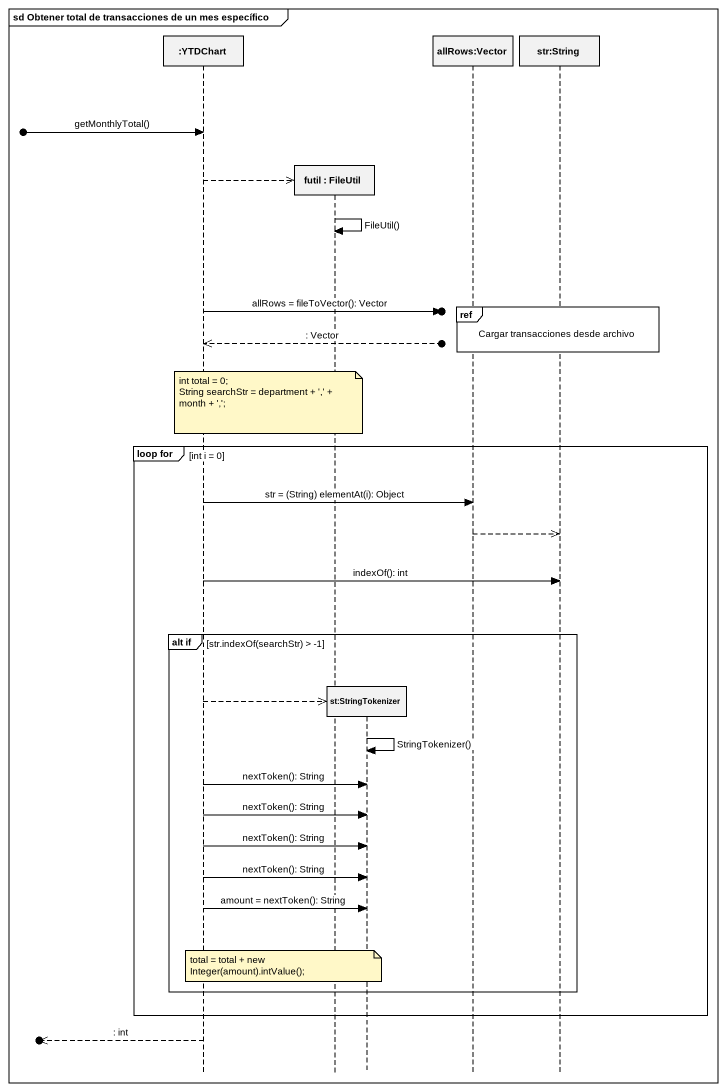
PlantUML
@startuml
mainframe sd Obtener total de transacciones de un mes específico
hide footbox
participant ":YTDChart" as YTDChart
participant "futil : FileUtil" as futil
participant "st:StringTokenizer" as st_StringTokenizer
participant "allRows:Vector" as allRows_Vector
participant "str:String" as str_String

[o-> YTDChart : getMonthlyTotal()
YTDChart -->> futil **
futil -> futil : FileUtil()
ref over allRows_Vector, str_String : Cargar transacciones desde archivo
YTDChart ->o] : allRows = fileToVector(): Vector
YTDChart <<--o] : : Vector
note over YTDChart
  int total = 0;
  String searchStr = department + ',' + month + ',';
end note
group loop for [int i = 0]
  YTDChart -> allRows_Vector : str = (String) elementAt(i): Object
  allRows_Vector -->> str_String
  YTDChart -> str_String : indexOf(): int
  group alt if [str.indexOf(searchStr) > -1]
    YTDChart -->> st_StringTokenizer **
    st_StringTokenizer -> st_StringTokenizer : StringTokenizer()
    YTDChart -> st_StringTokenizer : nextToken(): String
    YTDChart -> st_StringTokenizer : nextToken(): String
    YTDChart -> st_StringTokenizer : nextToken(): String
    YTDChart -> st_StringTokenizer : nextToken(): String
    YTDChart -> st_StringTokenizer : amount = nextToken(): String
    note over futil : total = total + new Integer(amount).intValue();
  end
end
[o<<-- YTDChart : : int
@enduml
